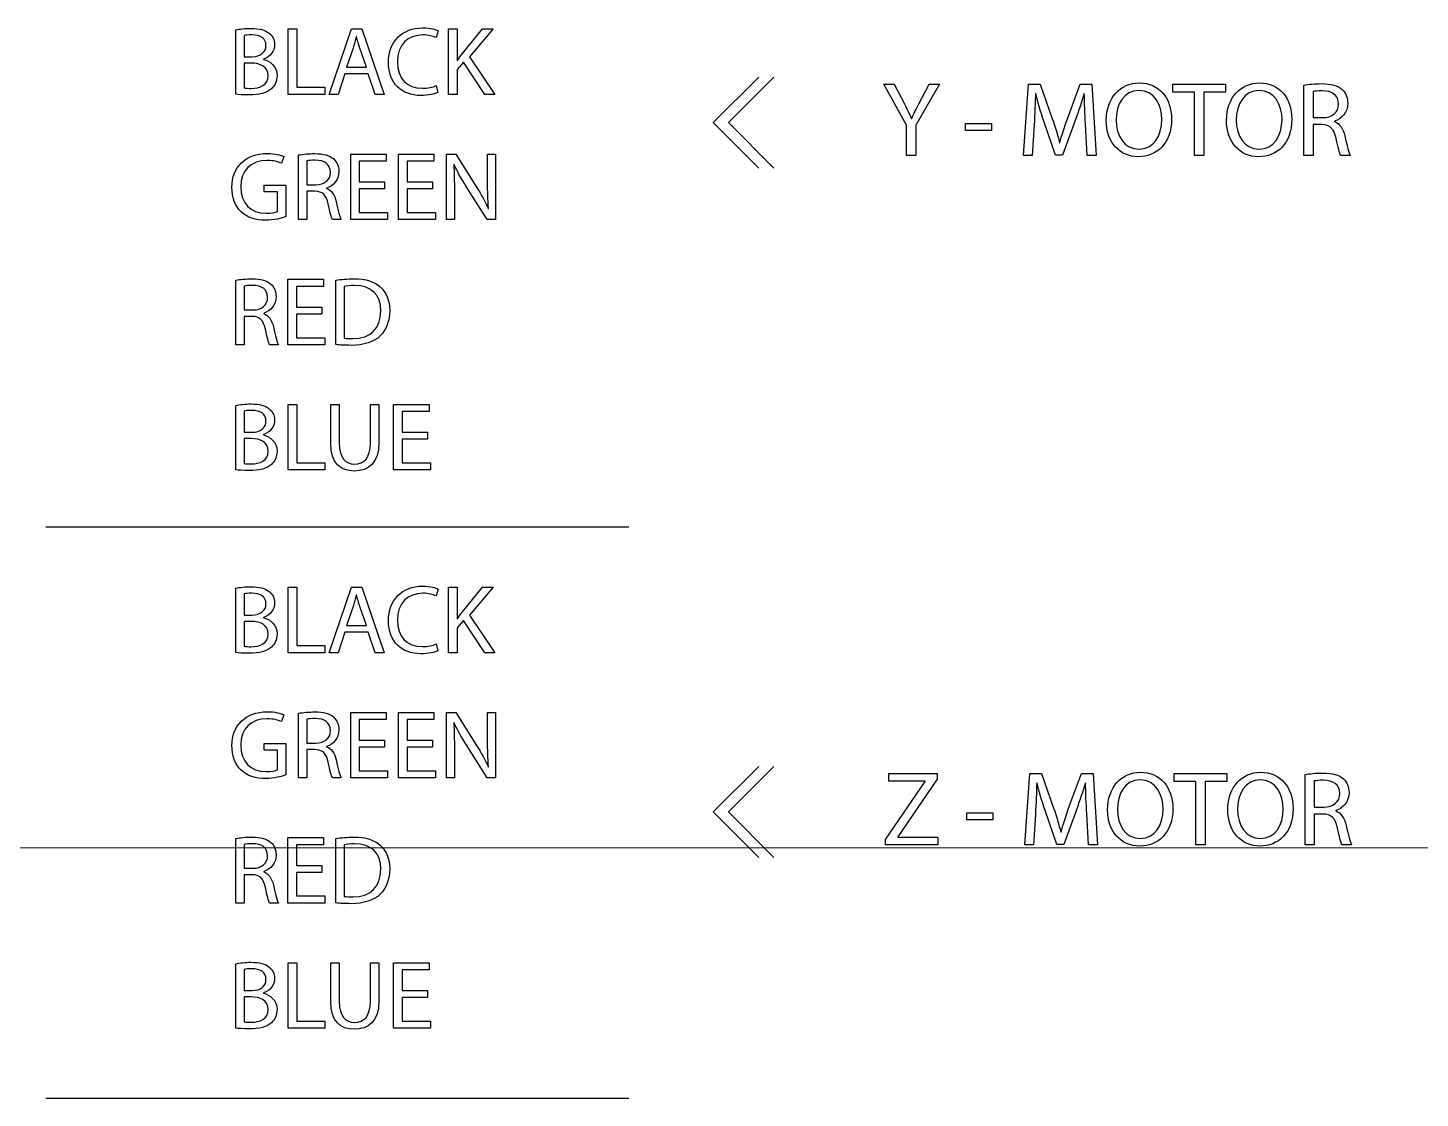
# Model space of a CAD drawing. Header units: millimetres. Extents: x 28 to 1378, y 89 to 912.
# Drawn here: x 1238.3 to 1293.9, y 290 to 332.8 of the extents above; entities that cross this region are included whole.
import ezdxf

# ---------------------------------------------------------------- set-up
doc = ezdxf.new("R2010")
doc.units = ezdxf.units.MM
doc.layers.add('Referance lines', color=2, linetype='Continuous', lineweight=0, true_color=0xffff00)
doc.layers.add('TEXT', color=5, linetype='Continuous', true_color=0x0000ff)

msp = doc.modelspace()

# ---------------------------------------------------------------- linework, layer by layer
at = {"layer": 'Referance lines'}
msp.add_line((1034.565, 300), (1372.105, 300), dxfattribs=at)
at = {"layer": 'TEXT', "color": 5, "true_color": 0x0000ff}
for points in [[(1246.628, 330.101), (1246.628, 332.67), (1246.628, 332.67)], [(1248.728, 332.709), (1249.069, 332.709), (1249.069, 330.376), (1250.187, 330.376), (1250.187, 330.093), (1248.728, 330.093), (1248.728, 332.709), (1248.728, 332.709)], [(1250.986, 330.916), (1250.715, 330.093), (1250.365, 330.093), (1251.258, 332.709), (1251.661, 332.709), (1252.554, 330.093), (1252.193, 330.093), (1251.914, 330.916), (1250.986, 330.916), (1250.986, 330.916)], [(1254.712, 332.635), (1254.627, 332.359)], [(1255.131, 332.709), (1255.468, 332.709), (1255.468, 331.447), (1255.48, 331.447)], [(1255.686, 331.727), (1256.485, 332.709), (1256.904, 332.709), (1255.958, 331.599), (1256.978, 330.093), (1256.578, 330.093), (1255.721, 331.378), (1255.468, 331.09), (1255.468, 330.093), (1255.131, 330.093), (1255.131, 332.709), (1255.131, 332.709)], [(1246.966, 332.445), (1246.966, 331.599), (1246.966, 331.599)], [(1251.452, 332.41), (1251.444, 332.41)], [(1246.966, 331.599), (1247.273, 331.599)], [(1247.739, 331.502), (1247.739, 331.49)], [(1251.312, 331.936), (1251.056, 331.179), (1251.848, 331.179), (1251.848, 331.179)], [(1251.848, 331.179), (1251.588, 331.933)], [(1247.245, 331.347), (1246.966, 331.347), (1246.966, 330.349), (1246.966, 330.349)], [(1254.638, 330.446), (1254.704, 330.175), (1254.704, 330.175)], [(1267.518, 327.149), (1265.701, 328.965), (1267.518, 330.782)], [(1268.118, 327.149), (1266.302, 328.965), (1268.118, 330.782)], [(1273.411, 327.649), (1273.411, 328.859), (1272.505, 330.501), (1272.928, 330.501), (1273.33, 329.714)], [(1273.91, 329.714), (1274.32, 330.501), (1274.735, 330.501), (1273.783, 328.863), (1273.783, 327.649), (1273.411, 327.649), (1273.411, 327.649)], [(1278.512, 328.871), (1278.436, 327.649), (1278.084, 327.649), (1278.284, 330.501), (1278.753, 330.501), (1279.239, 329.121)], [(1279.84, 329.121), (1280.348, 330.501), (1280.818, 330.501), (1280.995, 327.649), (1280.632, 327.649), (1280.564, 328.901), (1280.564, 328.901)], [(1284.916, 330.187), (1284.049, 330.187), (1284.049, 330.501), (1286.16, 330.501), (1286.16, 330.187), (1285.289, 330.187), (1285.289, 327.649), (1284.916, 327.649), (1284.916, 330.187), (1284.916, 330.187)], [(1289.996, 328.885), (1289.649, 328.885), (1289.649, 327.649), (1289.281, 327.649), (1289.281, 330.463), (1289.281, 330.463)], [(1278.575, 330.132), (1278.566, 330.132)], [(1280.517, 330.132), (1280.508, 330.132)], [(1289.649, 330.204), (1289.649, 329.164), (1289.649, 329.164)], [(1289.649, 329.164), (1290.026, 329.164)], [(1273.613, 329.126), (1273.622, 329.126)], [(1275.769, 328.927), (1276.814, 328.927), (1276.814, 328.656), (1275.769, 328.656), (1275.769, 328.927), (1275.769, 328.927)], [(1280.149, 329.049), (1279.646, 327.666), (1279.367, 327.666), (1278.901, 329.024)], [(1290.504, 329.02), (1290.504, 329.007)], [(1279.527, 328.161), (1279.536, 328.161)], [(1248.546, 327.616), (1248.46, 327.34)], [(1249.791, 326.226), (1249.473, 326.226), (1249.473, 325.093), (1249.136, 325.093), (1249.136, 327.674), (1249.136, 327.674)], [(1252.574, 326.32), (1251.561, 326.32), (1251.561, 325.376), (1252.694, 325.376), (1252.694, 325.093), (1251.219, 325.093), (1251.219, 327.709), (1252.636, 327.709), (1252.636, 327.426), (1251.561, 327.426), (1251.561, 326.599), (1252.574, 326.599), (1252.574, 326.32), (1252.574, 326.32)], [(1254.483, 326.32), (1253.47, 326.32), (1253.47, 325.376), (1254.603, 325.376), (1254.603, 325.093), (1253.128, 325.093), (1253.128, 327.709), (1254.545, 327.709), (1254.545, 327.426), (1253.47, 327.426), (1253.47, 326.599), (1254.483, 326.599), (1254.483, 326.32), (1254.483, 326.32)], [(1255.041, 325.093), (1255.041, 327.709), (1255.414, 327.709), (1256.249, 326.385)], [(1256.687, 326.614), (1256.687, 327.709), (1257.005, 327.709), (1257.005, 325.093), (1256.664, 325.093), (1255.833, 326.42)], [(1291.139, 327.649), (1290.758, 327.649)], [(1249.473, 327.437), (1249.473, 326.482), (1249.473, 326.482)], [(1255.348, 327.294), (1255.336, 327.29)], [(1248.29, 325.415), (1248.29, 326.195), (1247.762, 326.195), (1247.762, 326.467), (1248.623, 326.467), (1248.623, 325.21), (1248.623, 325.21)], [(1249.473, 326.482), (1249.819, 326.482)], [(1250.257, 326.351), (1250.257, 326.339)], [(1255.36, 326.211), (1255.36, 325.093), (1255.041, 325.093), (1255.041, 325.093)], [(1256.714, 325.535), (1256.726, 325.54)], [(1250.84, 325.093), (1250.49, 325.093)], [(1247.284, 321.226), (1246.966, 321.226), (1246.966, 320.093), (1246.628, 320.093), (1246.628, 322.674), (1246.628, 322.674)], [(1250.067, 321.32), (1249.054, 321.32), (1249.054, 320.376), (1250.187, 320.376), (1250.187, 320.093), (1248.712, 320.093), (1248.712, 322.709), (1250.129, 322.709), (1250.129, 322.426), (1249.054, 322.426), (1249.054, 321.599), (1250.067, 321.599), (1250.067, 321.32), (1250.067, 321.32)], [(1250.625, 320.101), (1250.625, 322.67), (1250.625, 322.67)], [(1246.966, 322.437), (1246.966, 321.482), (1246.966, 321.482)], [(1250.963, 322.426), (1250.963, 320.357), (1250.963, 320.357)], [(1246.966, 321.482), (1247.312, 321.482)], [(1247.75, 321.35), (1247.75, 321.339)], [(1248.332, 320.093), (1247.983, 320.093)], [(1246.628, 315.101), (1246.628, 317.67), (1246.628, 317.67)], [(1248.728, 317.709), (1249.069, 317.709), (1249.069, 315.376), (1250.187, 315.376), (1250.187, 315.093), (1248.728, 315.093), (1248.728, 317.709), (1248.728, 317.709)], [(1250.42, 316.168), (1250.42, 317.709), (1250.761, 317.709), (1250.761, 317.709)], [(1250.761, 317.709), (1250.761, 316.156)], [(1252.007, 316.156), (1252.007, 317.709), (1252.349, 317.709), (1252.349, 316.18)], [(1254.285, 316.319), (1253.272, 316.319), (1253.272, 315.376), (1254.405, 315.376), (1254.405, 315.093), (1252.93, 315.093), (1252.93, 317.709), (1254.347, 317.709), (1254.347, 317.426), (1253.272, 317.426), (1253.272, 316.599), (1254.285, 316.599), (1254.285, 316.319), (1254.285, 316.319)], [(1246.966, 317.445), (1246.966, 316.599), (1246.966, 316.599)], [(1246.966, 316.599), (1247.273, 316.599)], [(1247.739, 316.502), (1247.739, 316.49)], [(1247.245, 316.347), (1246.966, 316.347), (1246.966, 315.349), (1246.966, 315.349)], [(1239.042, 312.827), (1262.325, 312.827)], [(1246.628, 307.8), (1246.628, 310.369), (1246.628, 310.369)], [(1248.728, 310.409), (1249.069, 310.409), (1249.069, 308.076), (1250.187, 308.076), (1250.187, 307.792), (1248.728, 307.792), (1248.728, 310.409), (1248.728, 310.409)], [(1250.986, 308.615), (1250.715, 307.792), (1250.365, 307.792), (1251.258, 310.409), (1251.661, 310.409), (1252.554, 307.792), (1252.193, 307.792), (1251.914, 308.615), (1250.986, 308.615), (1250.986, 308.615)], [(1254.712, 310.335), (1254.627, 310.059)], [(1255.131, 310.409), (1255.468, 310.409), (1255.468, 309.147), (1255.48, 309.147)], [(1255.686, 309.426), (1256.485, 310.409), (1256.904, 310.409), (1255.958, 309.298), (1256.978, 307.792), (1256.578, 307.792), (1255.721, 309.077), (1255.468, 308.79), (1255.468, 307.792), (1255.131, 307.792), (1255.131, 310.409), (1255.131, 310.409)], [(1246.966, 310.144), (1246.966, 309.298), (1246.966, 309.298)], [(1251.452, 310.11), (1251.444, 310.11)], [(1246.966, 309.298), (1247.273, 309.298)], [(1247.739, 309.201), (1247.739, 309.19)], [(1251.312, 309.636), (1251.056, 308.879), (1251.848, 308.879), (1251.848, 308.879)], [(1251.848, 308.879), (1251.588, 309.632)], [(1247.245, 309.046), (1246.966, 309.046), (1246.966, 308.049), (1246.966, 308.049)], [(1254.638, 308.145), (1254.704, 307.874), (1254.704, 307.874)], [(1248.546, 305.315), (1248.46, 305.04)], [(1249.791, 303.926), (1249.473, 303.926), (1249.473, 302.793), (1249.136, 302.793), (1249.136, 305.374), (1249.136, 305.374)], [(1252.574, 304.019), (1251.561, 304.019), (1251.561, 303.076), (1252.694, 303.076), (1252.694, 302.793), (1251.219, 302.793), (1251.219, 305.409), (1252.636, 305.409), (1252.636, 305.126), (1251.561, 305.126), (1251.561, 304.299), (1252.574, 304.299), (1252.574, 304.019), (1252.574, 304.019)], [(1254.483, 304.019), (1253.47, 304.019), (1253.47, 303.076), (1254.603, 303.076), (1254.603, 302.793), (1253.128, 302.793), (1253.128, 305.409), (1254.545, 305.409), (1254.545, 305.126), (1253.47, 305.126), (1253.47, 304.299), (1254.483, 304.299), (1254.483, 304.019), (1254.483, 304.019)], [(1255.041, 302.793), (1255.041, 305.409), (1255.414, 305.409), (1256.249, 304.085)], [(1256.687, 304.314), (1256.687, 305.409), (1257.005, 305.409), (1257.005, 302.793), (1256.664, 302.793), (1255.833, 304.12)], [(1249.473, 305.137), (1249.473, 304.182), (1249.473, 304.182)], [(1255.348, 304.994), (1255.336, 304.99)], [(1248.29, 303.115), (1248.29, 303.895), (1247.762, 303.895), (1247.762, 304.167), (1248.623, 304.167), (1248.623, 302.909), (1248.623, 302.909)], [(1249.473, 304.182), (1249.819, 304.182)], [(1250.257, 304.05), (1250.257, 304.038)], [(1255.36, 303.911), (1255.36, 302.793), (1255.041, 302.793), (1255.041, 302.793)], [(1256.714, 303.235), (1256.726, 303.239)], [(1267.518, 299.614), (1265.701, 301.431), (1267.518, 303.247)], [(1268.118, 299.614), (1266.302, 301.431), (1268.118, 303.247)], [(1250.84, 302.793), (1250.49, 302.793)], [(1272.581, 300.33), (1274.159, 302.644), (1274.159, 302.657), (1272.716, 302.657), (1272.716, 302.966), (1274.641, 302.966), (1274.641, 302.742), (1273.068, 300.436), (1273.068, 300.423), (1274.663, 300.423), (1274.663, 300.114), (1272.581, 300.114), (1272.581, 300.33), (1272.581, 300.33)], [(1278.563, 301.337), (1278.486, 300.114), (1278.135, 300.114), (1278.334, 302.966), (1278.803, 302.966), (1279.29, 301.587)], [(1278.626, 302.598), (1278.617, 302.598)], [(1279.891, 301.587), (1280.399, 302.966), (1280.868, 302.966), (1281.046, 300.114), (1280.682, 300.114), (1280.614, 301.366), (1280.614, 301.366)], [(1280.568, 302.598), (1280.559, 302.598)], [(1284.967, 302.653), (1284.1, 302.653), (1284.1, 302.966), (1286.211, 302.966), (1286.211, 302.653), (1285.34, 302.653), (1285.34, 300.114), (1284.967, 300.114), (1284.967, 302.653), (1284.967, 302.653)], [(1290.047, 301.35), (1289.7, 301.35), (1289.7, 300.114), (1289.332, 300.114), (1289.332, 302.928), (1289.332, 302.928)], [(1289.7, 302.67), (1289.7, 301.629), (1289.7, 301.629)], [(1275.819, 301.392), (1276.865, 301.392), (1276.865, 301.121), (1275.819, 301.121), (1275.819, 301.392), (1275.819, 301.392)], [(1280.2, 301.515), (1279.696, 300.131), (1279.417, 300.131), (1278.952, 301.489)], [(1289.7, 301.629), (1290.077, 301.629)], [(1290.555, 301.485), (1290.555, 301.472)], [(1247.284, 298.926), (1246.966, 298.926), (1246.966, 297.792), (1246.628, 297.792), (1246.628, 300.374), (1246.628, 300.374)], [(1250.067, 299.019), (1249.054, 299.019), (1249.054, 298.076), (1250.187, 298.076), (1250.187, 297.792), (1248.712, 297.792), (1248.712, 300.408), (1250.129, 300.408), (1250.129, 300.125), (1249.054, 300.125), (1249.054, 299.298), (1250.067, 299.298), (1250.067, 299.019), (1250.067, 299.019)], [(1250.625, 297.8), (1250.625, 300.369), (1250.625, 300.369)], [(1279.578, 300.626), (1279.586, 300.626)], [(1246.966, 300.137), (1246.966, 299.182), (1246.966, 299.182)], [(1250.963, 300.125), (1250.963, 298.056), (1250.963, 298.056)], [(1291.19, 300.114), (1290.809, 300.114)], [(1246.966, 299.182), (1247.312, 299.182)], [(1247.75, 299.05), (1247.75, 299.039)], [(1248.332, 297.793), (1247.983, 297.793)], [(1246.628, 292.8), (1246.628, 295.37), (1246.628, 295.37)], [(1248.728, 295.408), (1249.069, 295.408), (1249.069, 293.076), (1250.187, 293.076), (1250.187, 292.793), (1248.728, 292.793), (1248.728, 295.408), (1248.728, 295.408)], [(1250.42, 293.868), (1250.42, 295.408), (1250.761, 295.408), (1250.761, 295.408)], [(1250.761, 295.408), (1250.761, 293.856)], [(1252.007, 293.856), (1252.007, 295.408), (1252.349, 295.408), (1252.349, 293.879)], [(1254.285, 294.019), (1253.272, 294.019), (1253.272, 293.076), (1254.405, 293.076), (1254.405, 292.793), (1252.93, 292.793), (1252.93, 295.408), (1254.347, 295.408), (1254.347, 295.125), (1253.272, 295.125), (1253.272, 294.299), (1254.285, 294.299), (1254.285, 294.019), (1254.285, 294.019)], [(1246.966, 295.145), (1246.966, 294.299), (1246.966, 294.299)], [(1246.966, 294.299), (1247.273, 294.299)], [(1247.739, 294.201), (1247.739, 294.19)], [(1247.245, 294.046), (1246.966, 294.046), (1246.966, 293.049), (1246.966, 293.049)], [(1239.042, 290.001), (1262.325, 290.001)]]:
    msp.add_lwpolyline(points, dxfattribs=at)
for points in [[(1246.628, 332.67), (1246.776, 332.705), (1247.013, 332.728), (1247.245, 332.728)], [(1247.245, 332.728), (1247.583, 332.728), (1247.8, 332.67), (1247.96, 332.538)], [(1247.96, 332.538), (1248.096, 332.437), (1248.181, 332.282), (1248.181, 332.076)], [(1252.725, 331.378), (1252.725, 332.2), (1253.28, 332.751), (1254.091, 332.751)], [(1254.091, 332.751), (1254.413, 332.751), (1254.622, 332.682), (1254.712, 332.635)], [(1247.265, 332.468), (1247.11, 332.468), (1247.021, 332.457), (1246.966, 332.445)], [(1247.836, 332.041), (1247.836, 332.344), (1247.607, 332.468), (1247.265, 332.468)], [(1247.273, 331.599), (1247.626, 331.599), (1247.836, 331.789), (1247.836, 332.041)], [(1248.181, 332.076), (1248.181, 331.82), (1248.01, 331.599), (1247.739, 331.502)], [(1251.444, 332.41), (1251.405, 332.259), (1251.367, 332.096), (1251.312, 331.936)], [(1251.588, 331.933), (1251.53, 332.104), (1251.491, 332.259), (1251.452, 332.41)], [(1254.103, 332.468), (1253.489, 332.468), (1253.082, 332.076), (1253.082, 331.389)], [(1254.627, 332.359), (1254.502, 332.422), (1254.32, 332.468), (1254.103, 332.468)], [(1247.739, 331.49), (1247.987, 331.432), (1248.278, 331.226), (1248.278, 330.838)], [(1253.082, 331.389), (1253.082, 330.745), (1253.45, 330.338), (1254.083, 330.338)], [(1255.48, 331.447), (1255.55, 331.548), (1255.62, 331.642), (1255.686, 331.727)], [(1247.921, 330.842), (1247.921, 331.195), (1247.614, 331.347), (1247.245, 331.347)], [(1247.25, 330.333), (1247.599, 330.333), (1247.921, 330.461), (1247.921, 330.842)], [(1248.278, 330.838), (1248.278, 330.613), (1248.189, 330.438), (1248.053, 330.314)], [(1254.013, 330.05), (1253.276, 330.05), (1252.725, 330.516), (1252.725, 331.378)], [(1246.966, 330.349), (1247.036, 330.338), (1247.129, 330.333), (1247.25, 330.333)], [(1248.053, 330.314), (1247.874, 330.147), (1247.579, 330.07), (1247.152, 330.07)], [(1254.083, 330.338), (1254.293, 330.338), (1254.502, 330.38), (1254.638, 330.446)], [(1281.395, 329.053), (1281.395, 329.959), (1281.953, 330.551), (1282.715, 330.551)], [(1282.715, 330.551), (1283.498, 330.551), (1284.001, 329.955), (1284.001, 329.104)], [(1286.195, 329.053), (1286.195, 329.959), (1286.754, 330.551), (1287.515, 330.551)], [(1287.515, 330.551), (1288.298, 330.551), (1288.802, 329.955), (1288.802, 329.104)], [(1289.281, 330.463), (1289.468, 330.496), (1289.738, 330.522), (1289.988, 330.522)], [(1289.988, 330.522), (1290.381, 330.522), (1290.64, 330.446), (1290.813, 330.289)], [(1290.813, 330.289), (1290.952, 330.162), (1291.037, 329.968), (1291.037, 329.743)], [(1247.152, 330.07), (1246.919, 330.07), (1246.741, 330.085), (1246.628, 330.101)], [(1254.704, 330.175), (1254.584, 330.112), (1254.332, 330.05), (1254.013, 330.05)], [(1278.566, 330.132), (1278.558, 329.777), (1278.537, 329.303), (1278.512, 328.871)], [(1278.901, 329.024), (1278.766, 329.43), (1278.655, 329.794), (1278.575, 330.132)], [(1280.508, 330.132), (1280.407, 329.802), (1280.293, 329.443), (1280.149, 329.049)], [(1280.564, 328.901), (1280.543, 329.299), (1280.517, 329.781), (1280.517, 330.132)], [(1282.702, 330.251), (1282.089, 330.251), (1281.784, 329.684), (1281.784, 329.062)], [(1283.612, 329.087), (1283.612, 329.659), (1283.316, 330.251), (1282.702, 330.251)], [(1287.503, 330.251), (1286.889, 330.251), (1286.585, 329.684), (1286.585, 329.062)], [(1288.412, 329.087), (1288.412, 329.659), (1288.116, 330.251), (1287.503, 330.251)], [(1290.013, 330.234), (1289.836, 330.234), (1289.713, 330.221), (1289.649, 330.204)], [(1290.669, 329.705), (1290.669, 330.073), (1290.402, 330.234), (1290.013, 330.234)], [(1291.037, 329.743), (1291.037, 329.371), (1290.8, 329.121), (1290.504, 329.02)], [(1273.33, 329.714), (1273.436, 329.498), (1273.525, 329.324), (1273.613, 329.126)], [(1273.622, 329.126), (1273.698, 329.312), (1273.8, 329.498), (1273.91, 329.714)], [(1290.026, 329.164), (1290.419, 329.164), (1290.669, 329.379), (1290.669, 329.705)], [(1279.239, 329.121), (1279.358, 328.77), (1279.451, 328.457), (1279.527, 328.161)], [(1279.536, 328.161), (1279.612, 328.448), (1279.713, 328.761), (1279.84, 329.121)], [(1282.677, 327.602), (1281.919, 327.602), (1281.395, 328.19), (1281.395, 329.053)], [(1281.784, 329.062), (1281.784, 328.448), (1282.114, 327.902), (1282.698, 327.902)], [(1284.001, 329.104), (1284.001, 328.127), (1283.404, 327.602), (1282.677, 327.602)], [(1282.698, 327.902), (1283.282, 327.902), (1283.612, 328.44), (1283.612, 329.087)], [(1287.477, 327.602), (1286.72, 327.602), (1286.195, 328.19), (1286.195, 329.053)], [(1286.585, 329.062), (1286.585, 328.448), (1286.915, 327.902), (1287.499, 327.902)], [(1288.802, 329.104), (1288.802, 328.127), (1288.205, 327.602), (1287.477, 327.602)], [(1287.499, 327.902), (1288.083, 327.902), (1288.412, 328.44), (1288.412, 329.087)], [(1290.572, 328.33), (1290.487, 328.724), (1290.331, 328.872), (1289.996, 328.885)], [(1290.504, 329.007), (1290.72, 328.931), (1290.851, 328.728), (1290.919, 328.432)], [(1290.758, 327.649), (1290.711, 327.734), (1290.648, 327.975), (1290.572, 328.33)], [(1290.919, 328.432), (1291.012, 328.034), (1291.079, 327.759), (1291.139, 327.649)], [(1246.474, 326.385), (1246.474, 327.165), (1247.013, 327.736), (1247.89, 327.736)], [(1247.89, 327.736), (1248.193, 327.736), (1248.433, 327.67), (1248.546, 327.616)], [(1249.136, 327.674), (1249.306, 327.705), (1249.555, 327.728), (1249.784, 327.728)], [(1249.784, 327.728), (1250.145, 327.728), (1250.381, 327.659), (1250.54, 327.515)], [(1250.54, 327.515), (1250.668, 327.399), (1250.746, 327.22), (1250.746, 327.014)], [(1247.882, 327.452), (1247.245, 327.452), (1246.83, 327.056), (1246.83, 326.401)], [(1248.46, 327.34), (1248.321, 327.406), (1248.146, 327.452), (1247.882, 327.452)], [(1249.807, 327.464), (1249.644, 327.464), (1249.531, 327.453), (1249.473, 327.437)], [(1250.408, 326.979), (1250.408, 327.317), (1250.164, 327.464), (1249.807, 327.464)], [(1249.819, 326.482), (1250.179, 326.482), (1250.408, 326.681), (1250.408, 326.979)], [(1250.746, 327.014), (1250.746, 326.673), (1250.529, 326.444), (1250.257, 326.351)], [(1255.336, 327.29), (1255.356, 326.96), (1255.36, 326.645), (1255.36, 326.211)], [(1255.833, 326.42), (1255.651, 326.711), (1255.476, 327.01), (1255.348, 327.294)], [(1246.838, 325.411), (1246.613, 325.628), (1246.474, 325.978), (1246.474, 326.385)], [(1246.83, 326.401), (1246.83, 325.737), (1247.226, 325.345), (1247.839, 325.345)], [(1256.249, 326.385), (1256.439, 326.079), (1256.594, 325.803), (1256.714, 325.535)], [(1256.726, 325.54), (1256.695, 325.888), (1256.687, 326.207), (1256.687, 326.614)], [(1250.319, 325.718), (1250.242, 326.079), (1250.098, 326.215), (1249.791, 326.226)], [(1250.257, 326.339), (1250.455, 326.269), (1250.576, 326.083), (1250.637, 325.811)], [(1247.816, 325.066), (1247.42, 325.066), (1247.094, 325.167), (1246.838, 325.411)], [(1247.839, 325.345), (1248.061, 325.345), (1248.212, 325.376), (1248.29, 325.415)], [(1250.49, 325.093), (1250.447, 325.171), (1250.389, 325.392), (1250.319, 325.718)], [(1250.637, 325.811), (1250.723, 325.446), (1250.785, 325.194), (1250.84, 325.093)], [(1248.623, 325.21), (1248.472, 325.151), (1248.169, 325.066), (1247.816, 325.066)], [(1246.628, 322.674), (1246.8, 322.705), (1247.048, 322.728), (1247.277, 322.728)], [(1247.277, 322.728), (1247.638, 322.728), (1247.874, 322.658), (1248.034, 322.515)], [(1248.034, 322.515), (1248.162, 322.398), (1248.239, 322.22), (1248.239, 322.014)], [(1250.625, 322.67), (1250.831, 322.705), (1251.076, 322.728), (1251.343, 322.728)], [(1251.343, 322.728), (1251.829, 322.728), (1252.174, 322.611), (1252.403, 322.402)], [(1247.3, 322.464), (1247.137, 322.464), (1247.024, 322.452), (1246.966, 322.437)], [(1247.901, 321.979), (1247.901, 322.317), (1247.657, 322.464), (1247.3, 322.464)], [(1247.312, 321.482), (1247.673, 321.482), (1247.901, 321.68), (1247.901, 321.979)], [(1248.239, 322.014), (1248.239, 321.672), (1248.022, 321.443), (1247.75, 321.35)], [(1251.359, 322.46), (1251.184, 322.46), (1251.052, 322.445), (1250.963, 322.426)], [(1252.419, 321.451), (1252.422, 322.068), (1252.073, 322.46), (1251.359, 322.46)], [(1252.403, 322.402), (1252.64, 322.188), (1252.776, 321.886), (1252.776, 321.463)], [(1251.305, 320.341), (1252.03, 320.341), (1252.419, 320.745), (1252.419, 321.451)], [(1252.776, 321.463), (1252.776, 321.036), (1252.64, 320.687), (1252.399, 320.446)], [(1247.812, 320.718), (1247.735, 321.079), (1247.591, 321.214), (1247.284, 321.226)], [(1247.75, 321.339), (1247.948, 321.269), (1248.068, 321.083), (1248.131, 320.811)], [(1247.983, 320.093), (1247.94, 320.17), (1247.882, 320.392), (1247.812, 320.718)], [(1248.131, 320.811), (1248.216, 320.446), (1248.278, 320.194), (1248.332, 320.093)], [(1250.963, 320.357), (1251.048, 320.345), (1251.173, 320.341), (1251.305, 320.341)], [(1252.399, 320.446), (1252.151, 320.202), (1251.747, 320.07), (1251.239, 320.07)], [(1251.239, 320.07), (1250.994, 320.07), (1250.796, 320.081), (1250.625, 320.101)], [(1246.628, 317.67), (1246.776, 317.705), (1247.013, 317.728), (1247.245, 317.728)], [(1247.245, 317.728), (1247.583, 317.728), (1247.8, 317.67), (1247.96, 317.538)], [(1247.96, 317.538), (1248.096, 317.437), (1248.181, 317.282), (1248.181, 317.076)], [(1247.265, 317.468), (1247.11, 317.468), (1247.021, 317.457), (1246.966, 317.445)], [(1247.836, 317.041), (1247.836, 317.344), (1247.607, 317.468), (1247.265, 317.468)], [(1247.273, 316.599), (1247.626, 316.599), (1247.836, 316.789), (1247.836, 317.041)], [(1248.181, 317.076), (1248.181, 316.82), (1248.01, 316.599), (1247.739, 316.502)], [(1247.739, 316.49), (1247.987, 316.432), (1248.278, 316.227), (1248.278, 315.838)], [(1247.921, 315.842), (1247.921, 316.195), (1247.614, 316.347), (1247.245, 316.347)], [(1247.25, 315.333), (1247.599, 315.333), (1247.921, 315.462), (1247.921, 315.842)], [(1248.278, 315.838), (1248.278, 315.613), (1248.189, 315.438), (1248.053, 315.314)], [(1251.359, 315.05), (1250.824, 315.05), (1250.42, 315.353), (1250.42, 316.168)], [(1250.761, 316.156), (1250.761, 315.574), (1251.021, 315.326), (1251.371, 315.326)], [(1252.349, 316.18), (1252.349, 315.376), (1251.926, 315.05), (1251.359, 315.05)], [(1251.371, 315.326), (1251.755, 315.326), (1252.007, 315.582), (1252.007, 316.156)], [(1246.966, 315.349), (1247.036, 315.338), (1247.129, 315.333), (1247.25, 315.333)], [(1248.053, 315.314), (1247.874, 315.147), (1247.579, 315.069), (1247.152, 315.069)], [(1247.152, 315.069), (1246.919, 315.069), (1246.741, 315.085), (1246.628, 315.101)], [(1246.628, 310.369), (1246.776, 310.405), (1247.013, 310.428), (1247.245, 310.428)], [(1247.245, 310.428), (1247.583, 310.428), (1247.8, 310.369), (1247.96, 310.237)], [(1252.725, 309.077), (1252.725, 309.9), (1253.28, 310.451), (1254.091, 310.451)], [(1254.091, 310.451), (1254.413, 310.451), (1254.622, 310.381), (1254.712, 310.335)], [(1247.265, 310.168), (1247.11, 310.168), (1247.021, 310.156), (1246.966, 310.144)], [(1247.836, 309.741), (1247.836, 310.043), (1247.607, 310.168), (1247.265, 310.168)], [(1247.273, 309.298), (1247.626, 309.298), (1247.836, 309.488), (1247.836, 309.741)], [(1248.181, 309.776), (1248.181, 309.52), (1248.01, 309.298), (1247.739, 309.201)], [(1247.96, 310.237), (1248.096, 310.137), (1248.181, 309.982), (1248.181, 309.776)], [(1251.444, 310.11), (1251.405, 309.958), (1251.367, 309.795), (1251.312, 309.636)], [(1251.588, 309.632), (1251.53, 309.803), (1251.491, 309.958), (1251.452, 310.11)], [(1254.103, 310.168), (1253.489, 310.168), (1253.082, 309.776), (1253.082, 309.089)], [(1254.627, 310.059), (1254.502, 310.121), (1254.32, 310.168), (1254.103, 310.168)], [(1247.739, 309.19), (1247.987, 309.131), (1248.278, 308.926), (1248.278, 308.538)], [(1255.48, 309.147), (1255.55, 309.248), (1255.62, 309.341), (1255.686, 309.426)], [(1247.921, 308.542), (1247.921, 308.895), (1247.614, 309.046), (1247.245, 309.046)], [(1254.013, 307.75), (1253.276, 307.75), (1252.725, 308.216), (1252.725, 309.077)], [(1253.082, 309.089), (1253.082, 308.445), (1253.45, 308.037), (1254.083, 308.037)], [(1246.966, 308.049), (1247.036, 308.037), (1247.129, 308.033), (1247.25, 308.033)], [(1247.25, 308.033), (1247.599, 308.033), (1247.921, 308.161), (1247.921, 308.542)], [(1248.278, 308.538), (1248.278, 308.313), (1248.189, 308.138), (1248.053, 308.014)], [(1254.083, 308.037), (1254.293, 308.037), (1254.502, 308.08), (1254.638, 308.145)], [(1247.152, 307.769), (1246.919, 307.769), (1246.741, 307.785), (1246.628, 307.8)], [(1248.053, 308.014), (1247.874, 307.847), (1247.579, 307.769), (1247.152, 307.769)], [(1254.704, 307.874), (1254.584, 307.812), (1254.332, 307.75), (1254.013, 307.75)], [(1246.474, 304.085), (1246.474, 304.865), (1247.013, 305.436), (1247.89, 305.436)], [(1247.89, 305.436), (1248.193, 305.436), (1248.433, 305.369), (1248.546, 305.315)], [(1249.136, 305.374), (1249.306, 305.405), (1249.555, 305.428), (1249.784, 305.428)], [(1249.784, 305.428), (1250.145, 305.428), (1250.381, 305.358), (1250.54, 305.215)], [(1247.882, 305.152), (1247.245, 305.152), (1246.83, 304.756), (1246.83, 304.101)], [(1248.46, 305.04), (1248.321, 305.106), (1248.146, 305.152), (1247.882, 305.152)], [(1249.807, 305.164), (1249.644, 305.164), (1249.531, 305.152), (1249.473, 305.137)], [(1250.408, 304.679), (1250.408, 305.016), (1250.164, 305.164), (1249.807, 305.164)], [(1250.746, 304.714), (1250.746, 304.372), (1250.529, 304.143), (1250.257, 304.05)], [(1250.54, 305.215), (1250.668, 305.098), (1250.746, 304.92), (1250.746, 304.714)], [(1255.336, 304.99), (1255.356, 304.66), (1255.36, 304.345), (1255.36, 303.911)], [(1255.833, 304.12), (1255.651, 304.412), (1255.476, 304.71), (1255.348, 304.994)], [(1249.819, 304.182), (1250.179, 304.182), (1250.408, 304.38), (1250.408, 304.679)], [(1256.726, 303.239), (1256.695, 303.588), (1256.687, 303.906), (1256.687, 304.314)], [(1246.838, 303.111), (1246.613, 303.328), (1246.474, 303.678), (1246.474, 304.085)], [(1246.83, 304.101), (1246.83, 303.437), (1247.226, 303.045), (1247.839, 303.045)], [(1250.319, 303.418), (1250.242, 303.778), (1250.098, 303.914), (1249.791, 303.926)], [(1250.257, 304.038), (1250.455, 303.969), (1250.576, 303.782), (1250.637, 303.511)], [(1256.249, 304.085), (1256.439, 303.778), (1256.594, 303.503), (1256.714, 303.235)], [(1247.816, 302.765), (1247.42, 302.765), (1247.094, 302.866), (1246.838, 303.111)], [(1247.839, 303.045), (1248.061, 303.045), (1248.212, 303.076), (1248.29, 303.115)], [(1250.49, 302.793), (1250.447, 302.87), (1250.389, 303.092), (1250.319, 303.418)], [(1250.637, 303.511), (1250.723, 303.146), (1250.785, 302.894), (1250.84, 302.793)], [(1248.623, 302.909), (1248.472, 302.851), (1248.169, 302.765), (1247.816, 302.765)], [(1278.617, 302.598), (1278.609, 302.242), (1278.588, 301.769), (1278.563, 301.337)], [(1278.952, 301.489), (1278.816, 301.895), (1278.706, 302.26), (1278.626, 302.598)], [(1280.559, 302.598), (1280.458, 302.267), (1280.343, 301.908), (1280.2, 301.515)], [(1280.614, 301.366), (1280.593, 301.764), (1280.568, 302.247), (1280.568, 302.598)], [(1281.445, 301.519), (1281.445, 302.424), (1282.004, 303.016), (1282.766, 303.016)], [(1282.753, 302.716), (1282.139, 302.716), (1281.835, 302.149), (1281.835, 301.527)], [(1283.663, 301.553), (1283.663, 302.124), (1283.367, 302.716), (1282.753, 302.716)], [(1282.766, 303.016), (1283.548, 303.016), (1284.052, 302.42), (1284.052, 301.57)], [(1286.246, 301.519), (1286.246, 302.424), (1286.804, 303.016), (1287.566, 303.016)], [(1287.553, 302.716), (1286.94, 302.716), (1286.635, 302.149), (1286.635, 301.527)], [(1288.463, 301.553), (1288.463, 302.124), (1288.167, 302.716), (1287.553, 302.716)], [(1287.566, 303.016), (1288.349, 303.016), (1288.852, 302.42), (1288.852, 301.57)], [(1289.332, 302.928), (1289.518, 302.961), (1289.789, 302.987), (1290.039, 302.987)], [(1290.064, 302.699), (1289.886, 302.699), (1289.764, 302.687), (1289.7, 302.67)], [(1290.039, 302.987), (1290.432, 302.987), (1290.69, 302.911), (1290.864, 302.754)], [(1290.72, 302.17), (1290.72, 302.538), (1290.454, 302.699), (1290.064, 302.699)], [(1290.864, 302.754), (1291.003, 302.627), (1291.088, 302.433), (1291.088, 302.208)], [(1290.077, 301.629), (1290.47, 301.629), (1290.72, 301.844), (1290.72, 302.17)], [(1291.088, 302.208), (1291.088, 301.836), (1290.851, 301.587), (1290.555, 301.485)], [(1279.29, 301.587), (1279.409, 301.236), (1279.502, 300.923), (1279.578, 300.626)], [(1279.586, 300.626), (1279.663, 300.914), (1279.764, 301.227), (1279.891, 301.587)], [(1282.727, 300.068), (1281.97, 300.068), (1281.445, 300.656), (1281.445, 301.519)], [(1281.835, 301.527), (1281.835, 300.914), (1282.165, 300.368), (1282.749, 300.368)], [(1284.052, 301.57), (1284.052, 300.592), (1283.456, 300.068), (1282.727, 300.068)], [(1282.749, 300.368), (1283.333, 300.368), (1283.663, 300.905), (1283.663, 301.553)], [(1287.528, 300.068), (1286.771, 300.068), (1286.246, 300.656), (1286.246, 301.519)], [(1286.635, 301.527), (1286.635, 300.914), (1286.965, 300.368), (1287.549, 300.368)], [(1288.852, 301.57), (1288.852, 300.592), (1288.256, 300.068), (1287.528, 300.068)], [(1287.549, 300.368), (1288.133, 300.368), (1288.463, 300.905), (1288.463, 301.553)], [(1290.555, 301.472), (1290.771, 301.396), (1290.902, 301.193), (1290.969, 300.897)], [(1290.623, 300.795), (1290.538, 301.189), (1290.381, 301.337), (1290.047, 301.35)], [(1290.969, 300.897), (1291.063, 300.499), (1291.131, 300.224), (1291.19, 300.114)], [(1246.628, 300.374), (1246.8, 300.405), (1247.048, 300.428), (1247.277, 300.428)], [(1247.277, 300.428), (1247.638, 300.428), (1247.874, 300.358), (1248.034, 300.215)], [(1250.625, 300.369), (1250.831, 300.404), (1251.076, 300.428), (1251.343, 300.428)], [(1251.343, 300.428), (1251.829, 300.428), (1252.174, 300.311), (1252.403, 300.102)], [(1290.809, 300.114), (1290.762, 300.199), (1290.699, 300.44), (1290.623, 300.795)], [(1247.3, 300.164), (1247.137, 300.164), (1247.024, 300.152), (1246.966, 300.137)], [(1247.901, 299.679), (1247.901, 300.017), (1247.657, 300.164), (1247.3, 300.164)], [(1248.239, 299.714), (1248.239, 299.372), (1248.022, 299.143), (1247.75, 299.05)], [(1248.034, 300.215), (1248.162, 300.098), (1248.239, 299.92), (1248.239, 299.714)], [(1251.359, 300.16), (1251.184, 300.16), (1251.052, 300.144), (1250.963, 300.125)], [(1252.419, 299.151), (1252.422, 299.768), (1252.073, 300.16), (1251.359, 300.16)], [(1252.403, 300.102), (1252.64, 299.888), (1252.776, 299.586), (1252.776, 299.163)], [(1247.312, 299.182), (1247.673, 299.182), (1247.901, 299.38), (1247.901, 299.679)], [(1251.305, 298.041), (1252.03, 298.041), (1252.419, 298.444), (1252.419, 299.151)], [(1252.776, 299.163), (1252.776, 298.736), (1252.64, 298.386), (1252.399, 298.146)], [(1247.812, 298.418), (1247.735, 298.778), (1247.591, 298.915), (1247.284, 298.926)], [(1247.75, 299.039), (1247.948, 298.969), (1248.068, 298.782), (1248.131, 298.511)], [(1247.983, 297.793), (1247.94, 297.87), (1247.882, 298.091), (1247.812, 298.418)], [(1248.131, 298.511), (1248.216, 298.146), (1248.278, 297.894), (1248.332, 297.793)], [(1250.963, 298.056), (1251.048, 298.045), (1251.173, 298.041), (1251.305, 298.041)], [(1252.399, 298.146), (1252.151, 297.901), (1251.747, 297.769), (1251.239, 297.769)], [(1251.239, 297.769), (1250.994, 297.769), (1250.796, 297.781), (1250.625, 297.8)], [(1246.628, 295.37), (1246.776, 295.405), (1247.013, 295.428), (1247.245, 295.428)], [(1247.245, 295.428), (1247.583, 295.428), (1247.8, 295.37), (1247.96, 295.238)], [(1247.265, 295.168), (1247.11, 295.168), (1247.021, 295.156), (1246.966, 295.145)], [(1247.836, 294.741), (1247.836, 295.044), (1247.607, 295.168), (1247.265, 295.168)], [(1247.273, 294.299), (1247.626, 294.299), (1247.836, 294.489), (1247.836, 294.741)], [(1248.181, 294.776), (1248.181, 294.519), (1248.01, 294.299), (1247.739, 294.201)], [(1247.96, 295.238), (1248.096, 295.136), (1248.181, 294.982), (1248.181, 294.776)], [(1247.739, 294.19), (1247.987, 294.132), (1248.278, 293.926), (1248.278, 293.538)], [(1247.921, 293.542), (1247.921, 293.895), (1247.614, 294.046), (1247.245, 294.046)], [(1251.359, 292.75), (1250.824, 292.75), (1250.42, 293.053), (1250.42, 293.868)], [(1250.761, 293.856), (1250.761, 293.274), (1251.021, 293.025), (1251.371, 293.025)], [(1252.349, 293.879), (1252.349, 293.076), (1251.926, 292.75), (1251.359, 292.75)], [(1251.371, 293.025), (1251.755, 293.025), (1252.007, 293.282), (1252.007, 293.856)], [(1246.966, 293.049), (1247.036, 293.037), (1247.129, 293.033), (1247.25, 293.033)], [(1247.25, 293.033), (1247.599, 293.033), (1247.921, 293.161), (1247.921, 293.542)], [(1248.278, 293.538), (1248.278, 293.313), (1248.189, 293.138), (1248.053, 293.014)], [(1247.152, 292.769), (1246.919, 292.769), (1246.741, 292.785), (1246.628, 292.8)], [(1248.053, 293.014), (1247.874, 292.847), (1247.579, 292.769), (1247.152, 292.769)]]:
    msp.add_open_spline(points, degree=3, dxfattribs=at)

doc.saveas('drawing.dxf')
